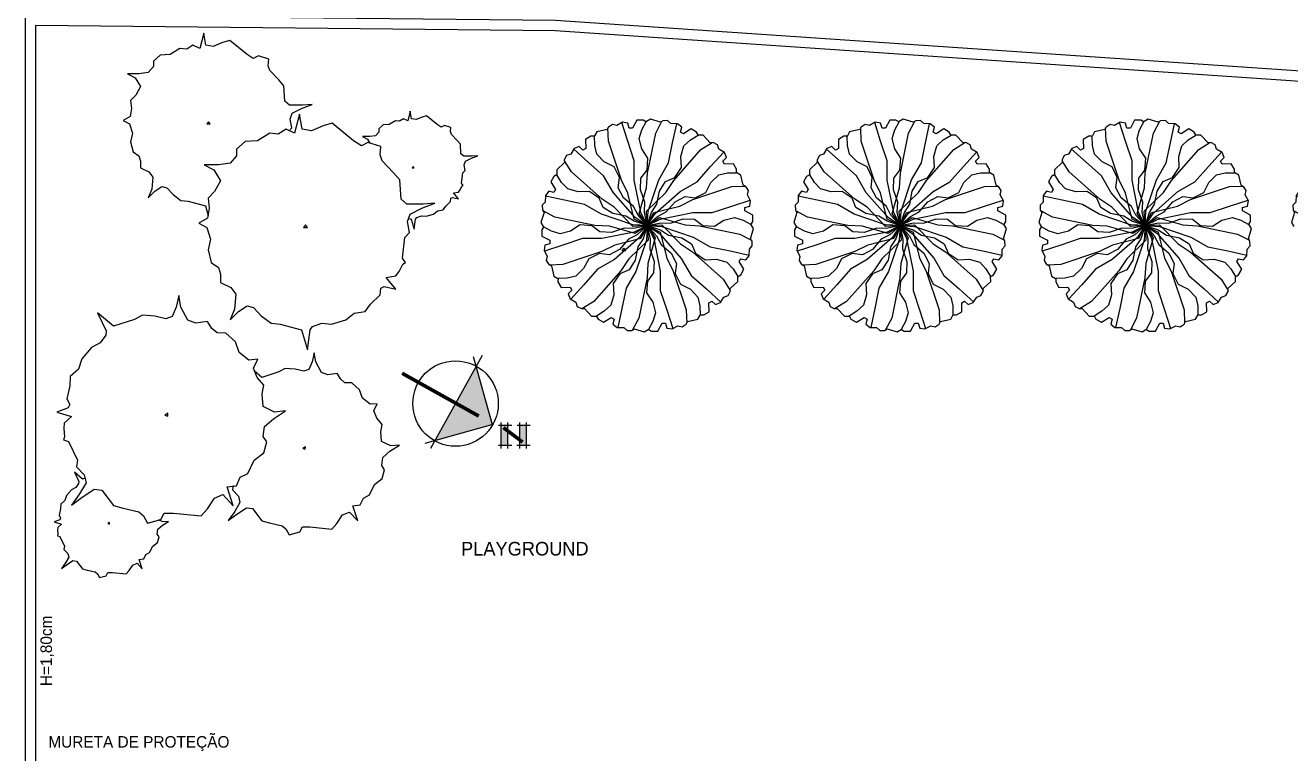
# Model space of a CAD drawing. Header units: millimetres. Extents: x 935 to 1399, y 512 to 900.
# Drawn here: x 1085.57 to 1104.13, y 866.58 to 877.26 of the extents above; entities that cross this region are included whole.
import ezdxf

# ---------------------------------------------------------------- set-up
doc = ezdxf.new("R2010")
doc.units = ezdxf.units.MM
for name, color, linetype in [('COR1', 1, 'Continuous'), ('COR2', 2, 'Continuous'), ('COR5', 5, 'Continuous'), ('terrenos', 3, 'Continuous'), ('VEGETAÇÃO', 3, 'Continuous')]:
    doc.layers.add(name, color=color, linetype=linetype)

# ---------------------------------------------------------------- blocks, each defined once
blk = doc.blocks.new('BRANCHP', base_point=(0.5, 0.5))
for p, q in [((0.9506, 0.7433), (0.9315, 0.7539)), ((0.962, 0.694), (0.9506, 0.7433)), ((0.7188, 0.625), (0.9062, 0.6875)), ((0.9062, 0.6875), (0.97, 0.6898)), ((0.9742, 0.6875), (0.962, 0.694)), ((0.9865, 0.6682), (0.9742, 0.6875)), ((0.6562, 0.5938), (0.7188, 0.625)), ((0.9062, 0.5938), (0.9956, 0.6226)), ((0.9821, 0.6473), (0.9865, 0.6682)), ((0.9973, 0.6196), (0.9821, 0.6473)), ((0.9936, 0.594), (0.9973, 0.6196)), ((0.5, 0.5), (0.5312, 0.5625)), ((0.5312, 0.5625), (0.6562, 0.5938)), ((0.5625, 0.5312), (0.7188, 0.5625)), ((0.7188, 0.5625), (0.8125, 0.5625)), ((0.8125, 0.5625), (0.9062, 0.5938)), ((0.9697, 0.5873), (0.9936, 0.594)), ((0.9697, 0.5708), (0.9697, 0.5873)), ((1.008, 0.5503), (0.9697, 0.5708)), ((1.0081, 0.52), (1.008, 0.5503)), ((0.5, 0.5), (0.5625, 0.5312)), ((0.5, 0.5), (0.565, 0.5136)), ((0.565, 0.5136), (0.612, 0.5116)), ((0.612, 0.5116), (0.6728, 0.5325)), ((0.6728, 0.5325), (0.7278, 0.5305)), ((0.7278, 0.5305), (0.767, 0.501)), ((0.767, 0.501), (0.8239, 0.4968)), ((0.8239, 0.4968), (0.869, 0.5263)), ((0.869, 0.5263), (0.92, 0.5389)), ((0.92, 0.5389), (0.9612, 0.5263)), ((0.9612, 0.5263), (0.9994, 0.5054)), ((0.9985, 0.5039), (1.0081, 0.52))]:
    blk.add_line(p, q)

msp = doc.modelspace()

# ---------------------------------------------------------------- linework, layer by layer
at = {"layer": 'COR1', "color": 1}
for p, q in [((1092.51012, 871.3992), (1092.70241, 871.3992)), ((1092.54408, 871.43572), (1092.54408, 871.05835)), ((1092.64152, 871.43572), (1092.64152, 871.05835)), ((1092.78086, 871.3992), (1092.97316, 871.3992)), ((1092.81483, 871.43572), (1092.81483, 871.05835)), ((1092.91226, 871.43572), (1092.91226, 871.05835)), ((1092.50755, 871.10704), (1092.70241, 871.10704)), ((1092.77829, 871.10704), (1092.97316, 871.10704))]:
    msp.add_line(p, q, dxfattribs=at)
at = {"layer": 'COR1', "color": 1, "const_width": 0.05273}
msp.add_lwpolyline([(1092.58093, 871.3622), (1092.86208, 871.14988)], dxfattribs=at)
at = {"layer": 'COR1', "color": 1}
for points in [[(1092.54408, 871.3992), (1092.64152, 871.3992), (1092.54408, 871.10704), (1092.64152, 871.10704)], [(1092.81483, 871.3992), (1092.91226, 871.3992), (1092.81483, 871.10704), (1092.91226, 871.10704)]]:
    msp.add_solid(points, dxfattribs=at)
at = {"layer": 'COR2', "color": 2}
for p, q in [((1091.51394, 871.06324), (1092.27369, 872.42424)), ((1092.42263, 871.40493), (1092.13984, 872.40237)), ((1091.43079, 871.13218), (1092.42823, 871.41496))]:
    msp.add_line(p, q, dxfattribs=at)
at = {"layer": 'COR2', "color": 2, "const_width": 0.05273}
msp.add_lwpolyline([(1092.21895, 871.53179), (1091.0939, 872.15982)], dxfattribs=at)
at = {"layer": 'COR2', "color": 2}
msp.add_solid([(1092.42823, 871.41496), (1091.57529, 871.17315), (1092.18081, 872.25786)], dxfattribs=at)
at = {"layer": 'COR5', "color": 5}
msp.add_circle((1091.87805, 871.7155), 0.62691, dxfattribs=at)
at = {"layer": 'terrenos', "color": 7}
msp.add_lwpolyline([(1096.82421, 833.62187), (1114.68786, 833.62187), (1114.68786, 875.84655), (1104.07022, 876.60525), (1093.34417, 877.33332), (1085.56543, 877.41495), (1085.56543, 833.62187), (1086.21543, 833.62187)], dxfattribs=at)
at = {"layer": 'VEGETAÇÃO', "color": 7}
for p, q in [((1093.3383, 877.18337), (1085.71543, 877.26337)), ((1085.71543, 877.26337), (1085.71543, 833.77187)), ((1104.05979, 876.45562), (1093.3383, 877.18337)), ((1114.53786, 875.70689), (1104.05979, 876.45562))]:
    msp.add_line(p, q, dxfattribs=at)
msp.add_lwpolyline([(1091.68786, 833.62187), (1114.68786, 833.62187), (1114.68786, 875.84655), (1104.07022, 876.60525), (1093.34417, 877.33332), (1085.56543, 877.41495), (1085.56543, 833.62187), (1086.21543, 833.62187)], dxfattribs=at)
at = {"layer": 'VEGETAÇÃO', "color": 253}
for points in [[(1089.43032, 875.71175), (1089.47445, 875.76023), (1089.45155, 875.88738), (1089.48207, 875.9754), (1089.6194, 876.04388), (1089.77197, 876.10255), (1089.63465, 876.09278), (1089.44392, 876.09278), (1089.37527, 876.15145), (1089.36, 876.3764), (1089.28372, 876.46443), (1089.15402, 876.60135), (1089.13112, 876.66983), (1089.13875, 876.76763), (1088.98617, 876.81653), (1088.90987, 876.7774), (1088.81835, 876.8361), (1088.56657, 877.04148), (1088.45977, 877.01215), (1088.32245, 876.95345), (1088.21565, 876.97303), (1088.18512, 877.14908), (1088.1241, 876.92413), (1088.02492, 876.97303), (1087.93335, 876.91433), (1087.83417, 876.92413), (1087.68922, 876.8361), (1087.54427, 876.8263), (1087.4451, 876.73828), (1087.4451, 876.66005), (1087.3688, 876.57203), (1087.23147, 876.55245), (1087.06365, 876.55245), (1087.17807, 876.49378), (1087.25437, 876.36663), (1087.1857, 876.23948), (1087.10942, 876.16123), (1087.12467, 876.04388), (1087.1018, 875.9265), (1087.0026, 875.86783), (1087.09417, 875.81893), (1087.13992, 875.682), (1087.10942, 875.55485), (1087.14757, 875.40813), (1087.23147, 875.34945), (1087.25437, 875.2712), (1087.25437, 875.1734), (1087.37645, 875.11473), (1087.43747, 875.03648), (1087.42222, 874.86043), (1087.3688, 874.73328), (1087.46797, 874.83108), (1087.56717, 874.89955), (1087.64345, 874.87998), (1087.735, 874.78218), (1087.84945, 874.69415), (1087.95625, 874.68438), (1088.208, 874.6159), (1088.2488, 874.47643)], [(1091.19135, 874.43113), (1091.22855, 874.42103), (1091.27145, 874.2743), (1091.29052, 874.42103), (1091.3096, 874.44548), (1091.37635, 874.46993), (1091.44787, 874.4638), (1091.55277, 874.49438), (1091.61477, 874.54328), (1091.69582, 874.5555), (1091.73397, 874.61053), (1091.8055, 874.67775), (1091.81027, 874.72668), (1091.8341, 874.7389), (1091.91992, 874.72055), (1091.8484, 874.80613), (1091.91992, 874.81835), (1091.94377, 874.84893), (1091.97237, 874.90393), (1091.99145, 874.91615), (1091.96762, 874.94673), (1091.98667, 875.09955), (1092.02005, 875.13623), (1092.00575, 875.2157), (1092.02482, 875.2707), (1092.11065, 875.3135), (1092.20602, 875.35018), (1092.1202, 875.34405), (1092.001, 875.34405), (1091.95807, 875.38073), (1091.94855, 875.52135), (1091.90085, 875.57635), (1091.8198, 875.66193), (1091.8055, 875.70473), (1091.81027, 875.76585), (1091.7149, 875.7964), (1091.66722, 875.77195), (1091.61, 875.80863), (1091.45265, 875.937), (1091.3859, 875.91868), (1091.30007, 875.882), (1091.2333, 875.89423), (1091.21425, 876.00425), (1091.1761, 875.86365), (1091.1141, 875.89423), (1091.0569, 875.85755), (1090.9949, 875.86365), (1090.9043, 875.80863), (1090.81372, 875.80253), (1090.75172, 875.7475), (1090.75172, 875.6986), (1090.70405, 875.6436), (1090.61822, 875.63138), (1090.51332, 875.63138), (1090.58482, 875.5947), (1090.62117, 875.5341)], [(1088.61404, 870.51336), (1088.6037, 870.44863), (1088.69254, 870.35483), (1088.71525, 870.26447), (1088.63791, 870.13193), (1088.54245, 869.99924), (1088.65196, 870.08268), (1088.81149, 870.1872), (1088.90106, 870.17575), (1089.03713, 869.99596), (1089.14917, 869.96414), (1089.3327, 869.92069), (1089.38938, 869.87597), (1089.4366, 869.78998), (1089.59102, 869.8327), (1089.6334, 869.90724), (1089.74213, 869.9083), (1090.06528, 869.87451), (1090.13854, 869.95757), (1090.22123, 870.08193), (1090.32129, 870.12409), (1090.44331, 869.99356), (1090.37107, 870.21516), (1090.48082, 870.22861), (1090.52525, 870.3279), (1090.61357, 870.37406), (1090.68657, 870.52713), (1090.80245, 870.61476), (1090.83716, 870.74274), (1090.79429, 870.80818), (1090.80986, 870.92362), (1090.914, 871.01525), (1091.05438, 871.10723), (1090.92651, 871.0936), (1090.793, 871.15814), (1090.78076, 871.30213), (1090.80167, 871.40938), (1090.7246, 871.49918), (1090.67941, 871.60989), (1090.73023, 871.71334), (1090.62683, 871.70405), (1090.51352, 871.79351), (1090.46935, 871.91658), (1090.35702, 872.0184), (1090.25469, 872.0215), (1090.19265, 872.0744), (1090.13905, 872.1562), (1090.00478, 872.13837), (1089.91086, 872.17038), (1089.82713, 872.32599), (1089.80213, 872.46163), (1089.77277, 872.32547), (1089.72733, 872.21383), (1089.6528, 872.1884), (1089.52262, 872.22003), (1089.37865, 872.23093), (1089.28396, 872.18058), (1089.03586, 872.09988), (1088.92529, 872.19418)], [(1086.43919, 870.61939), (1086.40254, 870.60745), (1086.28624, 870.70667), (1086.3507, 870.57349), (1086.34815, 870.54258), (1086.30571, 870.48555), (1086.24253, 870.45147), (1086.17154, 870.36841), (1086.14648, 870.29353), (1086.08539, 870.23888), (1086.08364, 870.17195), (1086.06065, 870.07652), (1086.08347, 870.03298), (1086.07024, 870.00969), (1085.9884, 869.97801), (1086.09513, 869.94563), (1086.042, 869.8962), (1086.03881, 869.85756), (1086.04503, 869.79588), (1086.03577, 869.7752), (1086.07246, 869.76268), (1086.14028, 869.62441), (1086.13246, 869.57544), (1086.18798, 869.51681), (1086.20217, 869.46035), (1086.15384, 869.37751), (1086.09416, 869.29456), (1086.16259, 869.34672), (1086.2623, 869.41205), (1086.3183, 869.4049), (1086.40334, 869.2925), (1086.47338, 869.27263), (1086.58807, 869.24547), (1086.62349, 869.21751), (1086.653, 869.16377), (1086.74952, 869.19048), (1086.77599, 869.23706), (1086.84396, 869.23775), (1087.04593, 869.21661), (1087.09172, 869.26852), (1087.14341, 869.34623), (1087.20596, 869.3726), (1087.28219, 869.29101), (1087.23705, 869.42953), (1087.30566, 869.43793), (1087.33341, 869.49996), (1087.38861, 869.52883), (1087.43424, 869.62451), (1087.50665, 869.67925), (1087.52836, 869.75926), (1087.50156, 869.80016), (1087.51129, 869.87229), (1087.57638, 869.92956), (1087.66412, 869.98705), (1087.58422, 869.97854), (1087.5206, 870.0093)]]:
    msp.add_lwpolyline(points, dxfattribs=at)
for points in [[(1089.59072, 875.96228), (1089.51442, 875.6811), (1089.39045, 875.74223), (1089.276, 875.66888), (1089.15202, 875.6811), (1088.97085, 875.57108), (1088.78965, 875.55885), (1088.66567, 875.4488), (1088.66567, 875.351), (1088.57032, 875.24098), (1088.39867, 875.21653), (1088.18887, 875.21653), (1088.3319, 875.14315), (1088.42727, 874.98423), (1088.34145, 874.8253), (1088.24607, 874.72748), (1088.26515, 874.58078), (1088.23655, 874.43408), (1088.11257, 874.36073), (1088.227, 874.29958), (1088.28422, 874.12843), (1088.24607, 873.9695), (1088.29377, 873.7861), (1088.39867, 873.71275), (1088.42727, 873.61495), (1088.42727, 873.4927), (1088.57985, 873.41933), (1088.65615, 873.32153), (1088.63707, 873.10148), (1088.57032, 872.94253), (1088.6943, 873.0648), (1088.81827, 873.15038), (1088.91362, 873.12593), (1089.02807, 873.00365), (1089.1711, 872.89363), (1089.30462, 872.8814), (1089.61932, 872.79583), (1089.70515, 872.5024), (1089.7433, 872.79583), (1089.78145, 872.84473), (1089.91495, 872.89363), (1090.058, 872.8814), (1090.2678, 872.94253), (1090.39177, 873.04035), (1090.55387, 873.0648), (1090.63017, 873.17483), (1090.77322, 873.3093), (1090.78275, 873.4071), (1090.83045, 873.43155), (1091.0021, 873.39488), (1090.85905, 873.56605), (1091.0021, 873.5905), (1091.04977, 873.65163), (1091.107, 873.76165), (1091.14515, 873.7861), (1091.09745, 873.84723), (1091.1356, 874.15288), (1091.20235, 874.22623), (1091.17375, 874.38518), (1091.2119, 874.4952), (1091.38355, 874.58078), (1091.57427, 874.65413), (1091.40262, 874.6419), (1091.16422, 874.6419), (1091.0784, 874.71525), (1091.05932, 874.99645), (1090.96395, 875.10648), (1090.80182, 875.27765), (1090.77322, 875.36323), (1090.78275, 875.48548), (1090.59202, 875.54663), (1090.49667, 875.4977), (1090.38222, 875.57108), (1090.06752, 875.8278), (1089.93402, 875.79113), (1089.76237, 875.71778), (1089.62885, 875.74223)], [(1088.25377, 875.84825), (1088.2309, 875.81893), (1088.27667, 875.81893)], [(1088.25377, 875.84825), (1088.2309, 875.81893), (1088.27667, 875.81893)], [(1091.25715, 875.19125), (1091.24285, 875.1729), (1091.27145, 875.1729)], [(1089.67655, 874.33628), (1089.64792, 874.29958), (1089.70515, 874.29958)], [(1094.34816, 873.99657), (1094.31953, 873.95987), (1094.37676, 873.95987)], [(1088.61717, 870.2159), (1088.5269, 870.49291), (1088.66409, 870.50972), (1088.71962, 870.6338), (1088.83002, 870.69152), (1088.92127, 870.88285), (1089.06613, 870.99238), (1089.10951, 871.15237), (1089.05591, 871.23418), (1089.07537, 871.37847), (1089.20554, 871.49299), (1089.38103, 871.60797), (1089.22118, 871.59096), (1089.05431, 871.67162), (1089.039, 871.85159), (1089.06516, 871.98569), (1088.9688, 872.09794), (1088.91233, 872.23632), (1088.97583, 872.36562), (1088.8466, 872.35405), (1088.70494, 872.46585), (1088.64975, 872.61969), (1088.50934, 872.74695), (1088.38139, 872.75081), (1088.30387, 872.81694), (1088.23687, 872.9192), (1088.06904, 872.89695), (1087.95162, 872.93694), (1087.84697, 873.13145), (1087.81569, 873.30099), (1087.77901, 873.13077), (1087.72221, 872.99124), (1087.62905, 872.95944), (1087.46631, 872.99899), (1087.28638, 873.01263), (1087.16799, 872.94968), (1086.85786, 872.84878), (1086.62526, 873.04718), (1086.75417, 872.78084), (1086.74906, 872.71903), (1086.66419, 872.60496), (1086.53784, 872.53679), (1086.39585, 872.37068), (1086.34577, 872.22091), (1086.22358, 872.11162), (1086.22006, 871.97777), (1086.17411, 871.78689), (1086.21974, 871.69987), (1086.19324, 871.65327), (1086.02956, 871.58988), (1086.24303, 871.5251), (1086.13678, 871.42625), (1086.1304, 871.34899), (1086.14283, 871.2256), (1086.12432, 871.18424), (1086.19772, 871.15925), (1086.33333, 870.88269), (1086.31769, 870.78475), (1086.42873, 870.66747), (1086.45712, 870.55454), (1086.36044, 870.38888), (1086.24111, 870.223), (1086.37799, 870.3273), (1086.57739, 870.45796), (1086.68938, 870.44364), (1086.85945, 870.21889), (1086.99953, 870.17913), (1087.22895, 870.1248), (1087.29977, 870.0689), (1087.3588, 869.96142), (1087.55185, 870.0148), (1087.60479, 870.10798), (1087.74073, 870.10934), (1088.14466, 870.06707), (1088.23622, 870.17091), (1088.3396, 870.32634), (1088.46469, 870.37907)], [(1087.65425, 871.52892), (1087.65808, 871.57531), (1087.61021, 871.54395)], [(1089.67296, 871.044), (1089.67603, 871.08107), (1089.63774, 871.05598)], [(1089.67296, 871.044), (1089.67603, 871.08107), (1089.63774, 871.05598)], [(1086.80074, 869.94753), (1086.80265, 869.97072), (1086.77872, 869.95504)]]:
    msp.add_lwpolyline(points, close=True, dxfattribs=at)

# ---------------------------------------------------------------- block references
for p, xscale, yscale, zscale, rotation in [((1094.69173, 874.32594), 3.047999999999992, 3.047999999999992, 3.047999999999992, 59.99999999999989), ((1098.40146, 874.32594), 3.047999999999992, 3.047999999999992, 3.047999999999992, 59.99999999999989), ((1101.99527, 874.32594), 3.047999999999992, 3.047999999999992, 3.047999999999992, 59.99999999999989), ((1094.69173, 874.32594), 3.048000000000002, 3.048000000000002, 3.048000000000002, 90), ((1094.69173, 874.32594), 3.047999999999992, 3.047999999999992, 3.047999999999992, 30.00000000000011), ((1098.40146, 874.32594), 3.048000000000002, 3.048000000000002, 3.048000000000002, 90), ((1098.40146, 874.32594), 3.047999999999992, 3.047999999999992, 3.047999999999992, 30.00000000000011), ((1101.99527, 874.32594), 3.048000000000002, 3.048000000000002, 3.048000000000002, 90), ((1101.99527, 874.32594), 3.047999999999992, 3.047999999999992, 3.047999999999992, 30.00000000000011), ((1094.69173, 874.32594), 3.047999999999992, 3.047999999999992, 3.047999999999992, 120.0000000000001), ((1098.40146, 874.32594), 3.047999999999992, 3.047999999999992, 3.047999999999992, 120.0000000000001), ((1101.99527, 874.32594), 3.047999999999992, 3.047999999999992, 3.047999999999992, 120.0000000000001), ((1094.69173, 874.32594), 3.047999999999992, 3.047999999999992, 3.047999999999992, 149.9999999999999), ((1098.40146, 874.32594), 3.047999999999992, 3.047999999999992, 3.047999999999992, 149.9999999999999), ((1101.99527, 874.32594), 3.047999999999992, 3.047999999999992, 3.047999999999992, 149.9999999999999), ((1105.705, 874.32594), 3.047999999999992, 3.047999999999992, 3.047999999999992, 149.9999999999999), ((1094.69173, 874.32594), 3.047999999999992, 3.047999999999992, 3.047999999999992, 329.9999999999999), ((1098.40146, 874.32594), 3.047999999999992, 3.047999999999992, 3.047999999999992, 329.9999999999999), ((1101.99527, 874.32594), 3.047999999999992, 3.047999999999992, 3.047999999999992, 329.9999999999999), ((1094.69173, 874.32594), 3.047999999999992, 3.047999999999992, 3.047999999999992, 300.0000000000001), ((1098.40146, 874.32594), 3.047999999999992, 3.047999999999992, 3.047999999999992, 300.0000000000001), ((1101.99527, 874.32594), 3.047999999999992, 3.047999999999992, 3.047999999999992, 300.0000000000001), ((1094.69173, 874.32594), 3.048000000000002, 3.048000000000002, 3.048000000000002, 180), ((1094.69173, 874.32594), 3.047999999999992, 3.047999999999992, 3.047999999999992, 210.0000000000001), ((1094.69173, 874.32594), 3.047999999999992, 3.047999999999992, 3.047999999999992, 239.9999999999999), ((1094.69173, 874.32594), 3.048000000000002, 3.048000000000002, 3.048000000000002, 270), ((1098.40146, 874.32594), 3.048000000000002, 3.048000000000002, 3.048000000000002, 180), ((1098.40146, 874.32594), 3.047999999999992, 3.047999999999992, 3.047999999999992, 210.0000000000001), ((1098.40146, 874.32594), 3.047999999999992, 3.047999999999992, 3.047999999999992, 239.9999999999999), ((1098.40146, 874.32594), 3.048000000000002, 3.048000000000002, 3.048000000000002, 270), ((1101.99527, 874.32594), 3.048000000000002, 3.048000000000002, 3.048000000000002, 180), ((1101.99527, 874.32594), 3.047999999999992, 3.047999999999992, 3.047999999999992, 210.0000000000001), ((1101.99527, 874.32594), 3.047999999999992, 3.047999999999992, 3.047999999999992, 239.9999999999999), ((1101.99527, 874.32594), 3.048000000000002, 3.048000000000002, 3.048000000000002, 270)]:
    msp.add_blockref('BRANCHP', p, dxfattribs=dict(xscale=xscale, yscale=yscale, zscale=zscale, rotation=rotation))
at = {"xscale": 3.048000000000002, "yscale": 3.048000000000002, "zscale": 3.048000000000002}
for p in [(1094.69173, 874.32594), (1098.40146, 874.32594), (1101.99527, 874.32594)]:
    msp.add_blockref('BRANCHP', p, dxfattribs=at)

# ---------------------------------------------------------------- texts
at = {"attachment_point": 1}
for s, insert, char_height, width in [('PLAYGROUND', (1091.95856, 869.68614), 0.2, 3.8469), ('MURETA DE PROTEÇÃO', (1085.90357, 866.8368), 0.1686899, 3.2447)]:
    msp.add_mtext(s, dxfattribs=dict(at, insert=insert, char_height=char_height, width=width))
at = {"insert": (1085.78734, 867.56995), "char_height": 0.16869, "width": 3.2447, "attachment_point": 1, "rotation": 90}
msp.add_mtext('H=1,80cm', dxfattribs=at)

doc.saveas('drawing.dxf')
